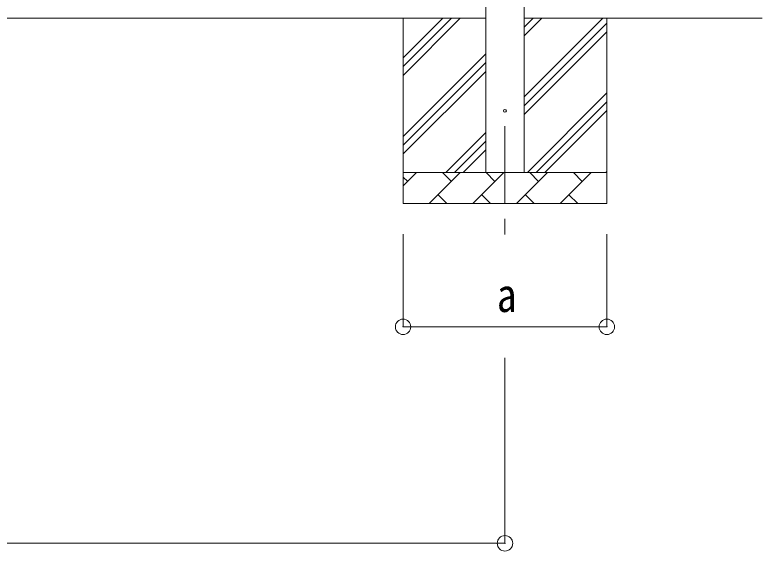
# Model space of a CAD drawing. Units: millimetres at full size, sheet at 1:50; details may follow other scales. Extents: x -14053 to 14053, y -9700 to 9700.
# Drawn here: x -3410 to -990, y 845 to 2581 of the extents above; entities that cross this region are included whole.
import ezdxf
from ezdxf.enums import TextEntityAlignment as Align

# ---------------------------------------------------------------- set-up
doc = ezdxf.new("R2010")
doc.units = ezdxf.units.MM
doc.header["$LTSCALE"] = 50
doc.header["$PDMODE"] = 32
doc.header["$PDSIZE"] = 50
doc.linetypes.add('CHAIN1', pattern=[8, 5, -1, 1, -1])
for name, color, linetype, lineweight in [('0-2_建具', 4, 'Continuous', 9), ('0-3_階段', 7, 'CHAIN1', 9), ('0-4_設備', 7, 'Continuous', 9), ('0-8_外構', 6, 'Continuous', 9)]:
    doc.layers.add(name, color=color, linetype=linetype, lineweight=lineweight)
doc.styles.add('ＭＳ ゴシック', font='')
doc.styles.get('ＭＳ ゴシック').set_extended_font_data('MS Gothic')

msp = doc.modelspace()

# ---------------------------------------------------------------- linework, layer by layer
at = {"layer": '0-2_建具'}
for p, q in [((-1885.16, 2070.21), (-1885.16, 4925.21)), ((-1760.16, 4925.21), (-1760.16, 2070.21))]:
    msp.add_line(p, q, dxfattribs=at)
at = {"layer": '0-2_建具', "color": 7}
msp.add_circle((-1822.66, 2270.21), 4.5, dxfattribs=at)
at = {"layer": '0-3_階段'}
msp.add_line((-1822.66, 2220.3), (-1822.66, 1840.67), dxfattribs=at)
at = {"layer": '0-4_設備'}
for p, q in [((-1885.16, 2570.21), (-7033.16, 2570.21)), ((-2152.66, 2570.21), (-2152.66, 1970.3)), ((-2152.28, 2441.75), (-2024.03, 2570.21)), ((-2152.26, 2413.47), (-1995.78, 2570.21)), ((-2152.23, 2385.19), (-1967.52, 2570.21)), ((-1760.27, 2541.39), (-1731.5, 2570.21)), ((-1760.24, 2513.11), (-1703.24, 2570.21)), ((-1760.16, 2570.21), (-990.16, 2570.21)), ((-1760.09, 2315.15), (-1505.46, 2570.21)), ((-1760.06, 2286.87), (-1493.06, 2554.33)), ((-1760.04, 2258.59), (-1493.03, 2526.05)), ((-2152.08, 2187.23), (-1885.07, 2454.69)), ((-2152.05, 2158.95), (-1885.05, 2426.41)), ((-2152.03, 2130.67), (-1885.02, 2398.13)), ((-1750.24, 2070.29), (-1492.88, 2328.09)), ((-1721.99, 2070.29), (-1492.85, 2299.81)), ((-1693.74, 2070.29), (-1492.83, 2271.53)), ((-2014.53, 2070.29), (-1884.87, 2200.17)), ((-1986.27, 2070.29), (-1884.84, 2171.89)), ((-1958.02, 2070.29), (-1884.82, 2143.61)), ((-2151.98, 2070.29), (-1492.67, 2070.29)), ((-2151.95, 2027.4), (-2109.14, 2070.29)), ((-2067.68, 1970.3), (-1967.86, 2070.29)), ((-1996.36, 2041.74), (-2024.91, 2070.29)), ((-1926.4, 1970.3), (-1826.59, 2070.29)), ((-1855.09, 2041.74), (-1883.63, 2070.29)), ((-1785.13, 1970.3), (-1685.31, 2070.29)), ((-1713.81, 2041.74), (-1742.36, 2070.29)), ((-1643.85, 1970.3), (-1544.04, 2070.29)), ((-1572.54, 2041.74), (-1601.09, 2070.29)), ((-1495.95, 2070.29), (-1492.67, 2073.57)), ((-2137.64, 2041.74), (-2151.97, 2056.08)), ((-2039.18, 1998.85), (-2010.63, 1970.3)), ((-1897.9, 1998.85), (-1869.36, 1970.3)), ((-1756.63, 1998.85), (-1728.08, 1970.3)), ((-1615.35, 1998.85), (-1586.81, 1970.3))]:
    msp.add_line(p, q, dxfattribs=at)
msp.add_lwpolyline([(-1492.66, 2570.21), (-1492.66, 1970.3), (-2152.66, 1970.3)], dxfattribs=at)
at = {"layer": '0-8_外構'}
for p, q in [((-2152.66, 1571.21), (-2152.66, 1871.21)), ((-1492.66, 1571.21), (-1492.66, 1871.21)), ((-2152.66, 1571.21), (-1492.66, 1571.21)), ((-1822.66, 870.33), (-1822.66, 1471.21)), ((-7159.16, 870.33), (-1822.66, 870.33))]:
    msp.add_line(p, q, dxfattribs=at)
for p in [(-2152.66, 1571.21), (-1492.66, 1571.21), (-1822.66, 870.33)]:
    msp.add_point(p, dxfattribs=at)

# ---------------------------------------------------------------- texts
at = {"layer": '0-8_外構', "color": 7, "style": 'ＭＳ ゴシック', "width": 0.85}
msp.add_text('a', height=110, dxfattribs=at).set_placement((-1848.91, 1586.21), align=Align.BOTTOM_LEFT)

doc.saveas('drawing.dxf')
